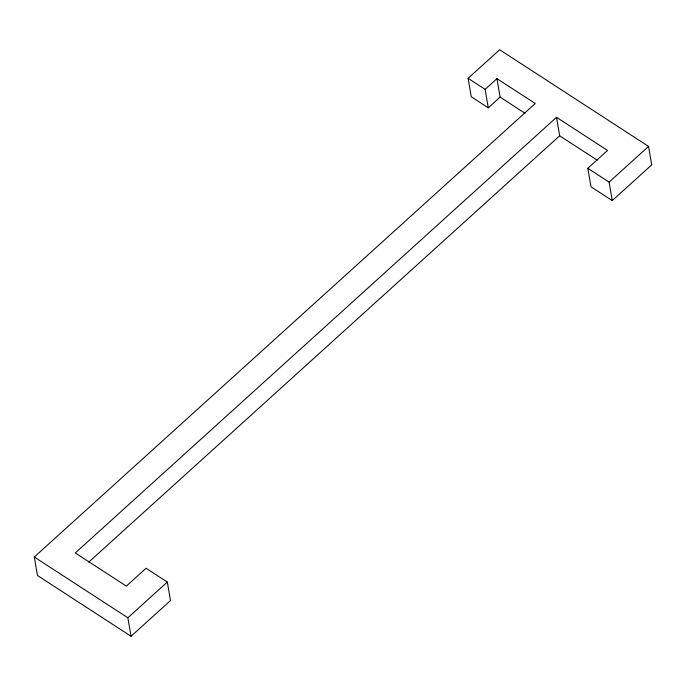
<?xml version="1.0" encoding="UTF-8"?>
<svg xmlns="http://www.w3.org/2000/svg" width="686" height="686" viewBox="0 0 686 686"><rect width="100%" height="100%" fill="white"/><g stroke="black" fill="none" stroke-linecap="round" stroke-linejoin="round"><path stroke-width="1.03" d="M488.286 107.839L471.265 96.786L468.109 78.298L499.665 49.735L648.536 146.41L651.7 164.897L612.255 200.604L590.989 186.789L587.825 168.31L607.547 150.448L556.509 117.306L75.288 552.967L126.335 586.118L146.058 568.257L167.324 582.071L170.48 600.559L131.043 636.265L37.464 575.503L34.3 557.015L535.243 103.5L496.956 78.641L485.122 89.352L488.286 107.839L500.12 97.12L496.956 78.641M88.777 562.108L559.665 135.794L556.509 117.306M131.043 636.265L127.879 617.777L167.324 582.071M612.255 200.604L609.099 182.116L648.536 146.41M500.12 97.12L525.047 113.31M559.665 135.794L597.274 160.215M468.109 78.298L485.122 89.352M587.825 168.31L609.099 182.116M34.3 557.015L127.879 617.777"/></g></svg>
